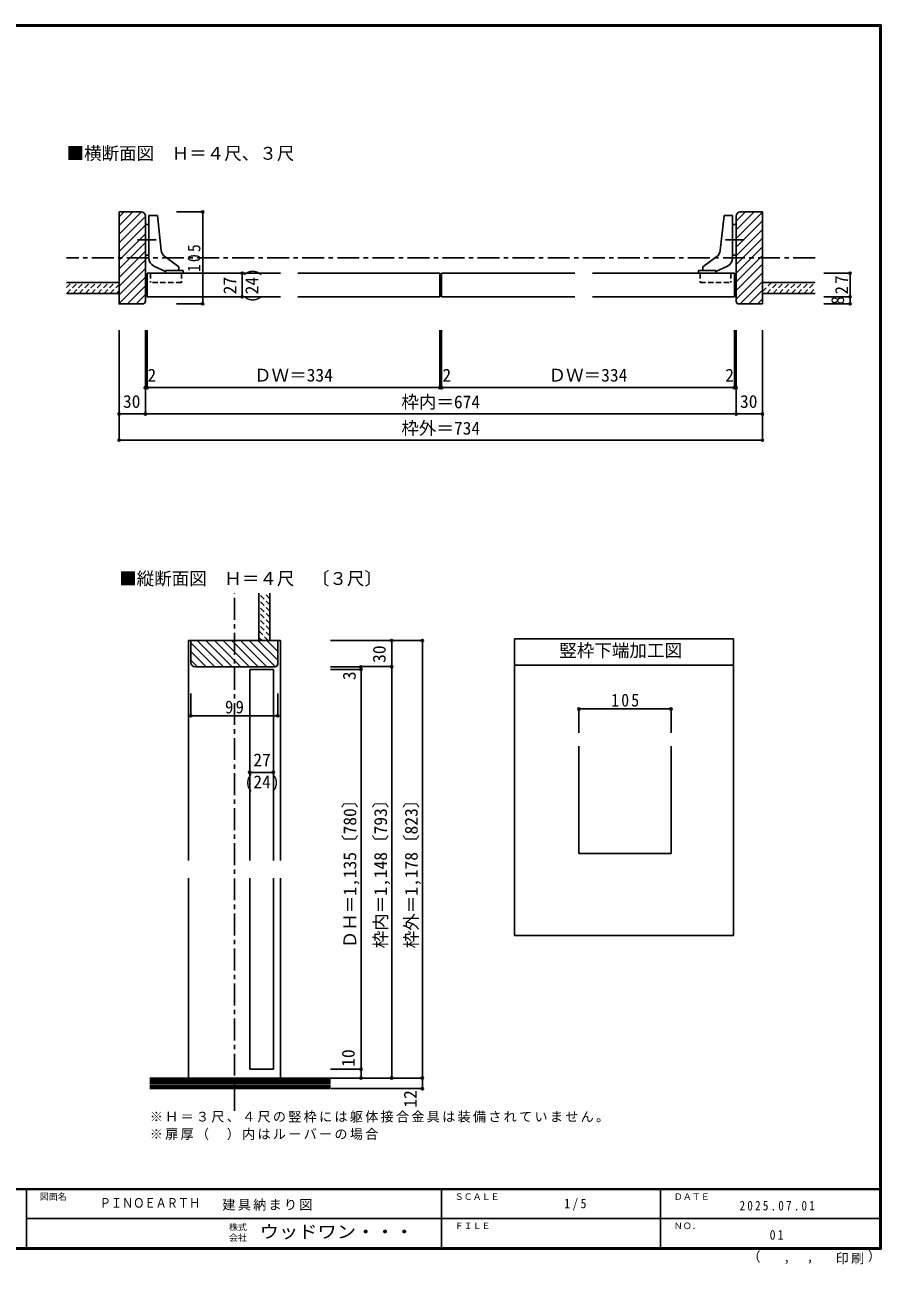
# Model space of a CAD drawing. Units: millimetres at full size, sheet at 1:5. Extents: x -973 to 977, y -718 to 696.
# Drawn here: x 0 to 977, y -718 to 696 of the extents above; entities that cross this region are included whole.
import ezdxf
from ezdxf.enums import TextEntityAlignment as Align

# ---------------------------------------------------------------- set-up
doc = ezdxf.new("R2010")
doc.units = ezdxf.units.MM
doc.header["$LTSCALE"] = 5
doc.header["$PDMODE"] = 32
doc.header["$PDSIZE"] = 2.5
doc.linetypes.add('CHAIN1', pattern=[8, 5, -1, 1, -1])
doc.linetypes.add('DASHED1', pattern=[1.8, 1.2, -0.6])
for name, color, linetype in [('0-0_補助線', 3, 'Continuous'), ('0-1_通り芯', 4, 'CHAIN1'), ('0-3_仕上げ', 2, 'Continuous'), ('0-4_枠', 3, 'Continuous'), ('0-6_扉', 6, 'Continuous'), ('0-7_金物', 7, 'Continuous'), ('0-A_文字', 7, 'Continuous'), ('0-B_寸法', 7, 'Continuous'), ('0-C_ハッチ', 4, 'Continuous'), ('F-1_枠', 6, 'Continuous'), ('F-A_文字', 7, 'Continuous')]:
    doc.layers.add(name, color=color, linetype=linetype)
doc.styles.add('ＭＳ ゴシック', font='')
doc.styles.get('ＭＳ ゴシック').set_extended_font_data('MS Gothic')

msp = doc.modelspace()

# ---------------------------------------------------------------- linework, layer by layer
at = {"layer": '0-0_補助線'}
for p, q in [((558.146, -4.5), (808.146, -4.5)), ((558.146, -343.005), (558.146, -4.5)), ((808.146, -343.005), (808.146, -4.5)), ((558.146, -34.5), (808.146, -34.5)), ((631.831, -127.109), (631.831, -249.475)), ((736.831, -127.109), (736.831, -249.475)), ((631.831, -249.475), (736.831, -249.475)), ((808.146, -343.005), (558.146, -343.005))]:
    msp.add_line(p, q, dxfattribs=at)
at = {"layer": '0-0_補助線', "color": 4}
for p, q in [((631.831, -84.488), (736.831, -84.488)), ((631.831, -84.488), (631.831, -111.621)), ((736.831, -84.488), (736.831, -111.621))]:
    msp.add_line(p, q, dxfattribs=at)
at = {"layer": '0-0_補助線', "color": 7}
for p in [(631.831, -84.488), (736.831, -84.488)]:
    msp.add_point(p, dxfattribs=at)
at = {"layer": '0-1_通り芯'}
for p, q in [((901.146, 430), (47.146, 430)), ((238.646, -542.728), (238.646, 47.5))]:
    msp.add_line(p, q, dxfattribs=at)
at = {"layer": '0-3_仕上げ'}
for p, q in [((107.146, 402), (47.146, 402)), ((841.146, 402), (901.146, 402)), ((107.146, 389.5), (47.146, 389.5)), ((841.146, 389.5), (901.146, 389.5)), ((266.646, -6.5), (266.646, 47.5)), ((279.146, -6.5), (279.146, 47.5)), ((266.646, -6.5), (279.146, -6.5)), ((142.146, -505.5), (348.146, -505.5)), ((142.146, -517.5), (348.146, -517.5))]:
    msp.add_line(p, q, dxfattribs=at)
at = {"layer": '0-3_仕上げ', "color": 7}
for p, q in [((348.146, -507.5), (142.146, -507.5)), ((348.146, -509.5), (142.146, -509.5)), ((348.146, -511.5), (142.146, -511.5)), ((348.146, -513.5), (142.146, -513.5)), ((348.146, -515.5), (142.146, -515.5))]:
    msp.add_line(p, q, dxfattribs=at)
at = {"layer": '0-4_枠'}
for p, q in [((132.146, 482.5), (107.146, 482.5)), ((841.146, 482.5), (816.146, 482.5)), ((841.146, 377.5), (841.146, 482.5)), ((137.146, 477.5), (137.146, 380.5)), ((811.146, 477.5), (811.146, 380.5)), ((841.146, 377.5), (814.146, 377.5)), ((288.146, -6.5), (189.146, -6.5)), ((189.146, -31.5), (189.146, -6.5)), ((288.146, -6.5), (288.146, -33.5)), ((194.146, -36.5), (285.146, -36.5))]:
    msp.add_line(p, q, dxfattribs=at)
at = {"layer": '0-4_枠', "color": 4}
for p, q in [((202.146, -6.5), (186.146, -6.5)), ((186.146, -257.5), (186.146, -6.5)), ((288.146, -6.5), (291.146, -6.5)), ((291.146, -257.5), (291.146, -6.5)), ((186.146, -505.5), (186.146, -277.5)), ((291.146, -505.5), (291.146, -277.5))]:
    msp.add_line(p, q, dxfattribs=at)
at = {"layer": '0-4_枠'}
msp.add_lwpolyline([(134.146, 377.5), (107.146, 377.5), (107.146, 482.5)], dxfattribs=at)
for centre, radius, start, end in [((132.146, 477.5), 5, 0, 90), ((816.146, 477.5), 5, 90, 180), ((134.146, 380.5), 3, 270, 0), ((814.146, 380.5), 3, 180, 270), ((194.146, -31.5), 5, 180, 270), ((285.146, -33.5), 3, 270, 0)]:
    msp.add_arc(centre, radius, start, end, dxfattribs=at)
at = {"layer": '0-6_扉'}
for p, q in [((139.146, 412.5), (139.146, 385.5)), ((139.146, 412.5), (291.146, 412.5)), ((475.146, 412.5), (475.146, 385.5)), ((475.146, 412.5), (627.146, 412.5)), ((647.146, 412.5), (809.146, 412.5)), ((809.146, 412.5), (809.146, 385.5)), ((139.146, 385.5), (291.146, 385.5)), ((311.146, 385.5), (473.146, 385.5)), ((475.146, 385.5), (627.146, 385.5)), ((647.146, 385.5), (809.146, 385.5)), ((283.146, -39.5), (256.146, -39.5)), ((256.146, -39.5), (256.146, -257.5)), ((283.146, -39.5), (283.146, -257.5)), ((256.146, -277.5), (256.146, -495.5)), ((283.146, -277.5), (283.146, -495.5)), ((256.146, -495.5), (283.146, -495.5))]:
    msp.add_line(p, q, dxfattribs=at)
msp.add_lwpolyline([(311.146, 412.5), (473.146, 412.5), (473.146, 385.5)], dxfattribs=at)
at = {"layer": '0-7_金物'}
for p, q in [((141.146, 468), (137.146, 468)), ((150.876, 478.5), (141.146, 478.5)), ((141.146, 429.771), (141.146, 478.5)), ((155.245, 438.351), (150.876, 478.5)), ((793.047, 438.351), (797.416, 478.5)), ((797.416, 478.5), (807.146, 478.5)), ((807.146, 429.771), (807.146, 478.5)), ((807.146, 468), (811.146, 468)), ((141.146, 433), (137.146, 433)), ((159.251, 431.385), (175.146, 419.661)), ((789.042, 431.385), (773.146, 419.661)), ((807.146, 433), (811.146, 433)), ((146.931, 420.703), (160.146, 414.561)), ((160.146, 415.5), (180.146, 415.5)), ((160.146, 415.5), (160.146, 412.5)), ((175.146, 415.5), (175.146, 419.661)), ((180.146, 415.5), (180.146, 412.5)), ((768.146, 415.5), (768.146, 412.5)), ((788.146, 415.5), (768.146, 415.5)), ((773.146, 415.5), (773.146, 419.661)), ((801.361, 420.703), (788.146, 414.561)), ((788.146, 415.5), (788.146, 412.5))]:
    msp.add_line(p, q, dxfattribs=at)
at = {"layer": '0-7_金物', "linetype": 'CHAIN1'}
for p, q in [((149.38, 450.5), (127.962, 450.5)), ((798.912, 450.5), (820.33, 450.5))]:
    msp.add_line(p, q, dxfattribs=at)
at = {"layer": '0-7_金物', "linetype": 'DASHED1'}
for p, q in [((143.146, 412.5), (143.146, 402)), ((805.146, 412.5), (805.146, 402))]:
    msp.add_line(p, q, dxfattribs=at)
for points in [[(178.146, 412.5), (178.146, 402), (143.146, 402)], [(770.146, 412.5), (770.146, 402), (805.146, 402)]]:
    msp.add_lwpolyline(points, dxfattribs=at)
at = {"layer": '0-7_金物'}
for centre, start, end in [((165.187, 439.433), 186.21051, 233.58794), ((783.106, 439.433), 306.41206, 353.78949), ((151.146, 429.771), 180, 245.07153), ((797.146, 429.771), 294.92847, 0)]:
    msp.add_arc(centre, 10, start, end, dxfattribs=at)
at = {"layer": '0-B_寸法', "color": 4}
for p, q in [((202.581, 482.5), (172.581, 482.5)), ((202.581, 482.5), (202.581, 377.5)), ((235.825, 412.5), (247.719, 412.5)), ((247.719, 412.5), (247.719, 385.5)), ((941.146, 412.5), (911.146, 412.5)), ((941.146, 385.5), (941.146, 412.5)), ((235.825, 385.5), (247.719, 385.5)), ((941.146, 385.5), (911.146, 385.5)), ((941.146, 377.5), (941.146, 385.5)), ((202.581, 377.5), (172.581, 377.5)), ((941.146, 377.5), (911.146, 377.5)), ((107.146, 222), (107.146, 347.5)), ((137.146, 347.5), (137.146, 252)), ((139.146, 282), (139.146, 347.5)), ((473.146, 282), (473.146, 347.5)), ((475.146, 282), (475.146, 347.5)), ((809.146, 282), (809.146, 347.5)), ((811.146, 347.5), (811.146, 252)), ((841.146, 347.5), (841.146, 222)), ((811.146, 282), (811.146, 337)), ((811.146, 282), (137.146, 282)), ((107.146, 252), (841.146, 252)), ((107.146, 222), (841.146, 222)), ((348.146, -6.5), (453.146, -6.5)), ((453.146, -6.5), (362.146, -6.5)), ((418.146, -6.5), (418.146, -505.5)), ((453.146, -517.5), (453.146, -6.5)), ((348.146, -36.5), (383.146, -36.5)), ((348.146, -39.5), (383.146, -39.5)), ((383.146, -36.174), (418.146, -36.174)), ((383.146, -505.5), (383.146, -36.5)), ((189.146, -92.331), (189.146, -66.96)), ((288.146, -92.331), (288.146, -66.96)), ((288.146, -92.331), (189.146, -92.331)), ((256.146, -145.929), (256.146, -156.844)), ((348.146, -495.5), (383.146, -495.5)), ((348.146, -505.5), (453.146, -505.5)), ((383.146, -505.5), (418.146, -505.5)), ((349.052, -517.5), (453.146, -517.5))]:
    msp.add_line(p, q, dxfattribs=at)
msp.add_lwpolyline([(283.146, -145.929), (283.146, -156.844), (256.146, -156.844)], dxfattribs=at)
at = {"layer": '0-B_寸法'}
for p in [(202.581, 482.5), (247.719, 412.5), (941.146, 412.5), (247.719, 385.5), (941.146, 385.5), (202.581, 377.5), (941.146, 377.5), (137.146, 282), (139.146, 282), (473.146, 282), (475.146, 282), (809.146, 282), (811.146, 282), (107.146, 252), (137.146, 252), (811.146, 252), (841.146, 252), (107.146, 222), (107.146, 222), (841.146, 222), (841.146, 222), (418.146, -6.5), (453.146, -6.5), (383.146, -36.5), (383.146, -39.5), (418.146, -36.174), (189.146, -92.331), (288.146, -92.331), (256.146, -156.844), (283.146, -156.844), (383.146, -495.5), (383.146, -505.5), (418.146, -505.5), (418.146, -505.5), (453.146, -505.5), (453.146, -505.5), (453.146, -517.5)]:
    msp.add_point(p, dxfattribs=at)
at = {"layer": '0-C_ハッチ'}
for p, q in [((107.146, 457.051), (132.595, 482.5)), ((107.146, 466.951), (122.696, 482.5)), ((107.146, 476.85), (112.796, 482.5)), ((811.146, 461.975), (831.672, 482.5)), ((811.146, 471.874), (821.772, 482.5)), ((811.146, 452.075), (841.146, 482.075)), ((107.146, 447.152), (137.146, 477.152)), ((107.146, 437.252), (137.146, 467.252)), ((811.146, 442.176), (841.146, 472.176)), ((107.146, 427.353), (137.146, 457.353)), ((811.146, 432.276), (841.146, 462.276)), ((811.146, 422.377), (841.146, 452.377)), ((107.146, 417.453), (137.146, 447.453)), ((811.146, 412.477), (841.146, 442.477)), ((107.146, 407.554), (137.146, 437.554)), ((137.146, 427.654), (107.146, 397.654)), ((811.146, 402.578), (841.146, 432.578)), ((137.146, 417.755), (107.146, 387.755)), ((811.146, 392.678), (841.146, 422.678)), ((811.146, 382.779), (841.146, 412.779)), ((137.146, 407.855), (107.146, 377.855)), ((116.691, 377.5), (137.146, 397.956)), ((815.767, 377.5), (841.146, 402.879)), ((126.59, 377.5), (137.146, 388.056)), ((825.666, 377.5), (841.146, 392.98)), ((835.566, 377.5), (841.146, 383.08)), ((216.418, -36.5), (189.146, -9.228)), ((226.318, -36.5), (196.318, -6.5)), ((236.217, -36.5), (206.217, -6.5)), ((246.117, -36.5), (216.117, -6.5)), ((256.016, -36.5), (226.016, -6.5)), ((265.916, -36.5), (235.916, -6.5)), ((275.815, -36.5), (245.815, -6.5)), ((285.715, -36.5), (255.715, -6.5)), ((288.146, -29.032), (265.614, -6.5)), ((288.146, -19.133), (275.514, -6.5)), ((206.519, -36.5), (189.146, -19.128)), ((196.619, -36.5), (189.146, -29.027))]:
    msp.add_line(p, q, dxfattribs=at)
at = {"layer": '0-C_ハッチ', "linetype": 'DASHED1'}
for p, q in [((47.146, 396.221), (52.925, 402)), ((47.496, 389.5), (59.996, 402)), ((54.567, 389.5), (67.067, 402)), ((61.638, 389.5), (74.138, 402)), ((68.709, 389.5), (81.209, 402)), ((75.78, 389.5), (88.28, 402)), ((82.851, 389.5), (95.351, 402)), ((89.922, 389.5), (102.422, 402)), ((96.993, 389.5), (107.146, 399.653)), ((841.146, 391.574), (851.573, 402)), ((846.144, 389.5), (858.644, 402)), ((853.215, 389.5), (865.715, 402)), ((860.286, 389.5), (872.786, 402)), ((867.357, 389.5), (879.857, 402)), ((874.428, 389.5), (886.928, 402)), ((881.499, 389.5), (893.999, 402)), ((888.57, 389.5), (901.07, 402)), ((104.065, 389.5), (107.146, 392.581)), ((895.641, 389.5), (901.146, 395.005)), ((279.146, 34.16), (266.646, 46.66)), ((279.146, 41.231), (272.877, 47.5)), ((279.146, 27.089), (266.646, 39.588)), ((279.146, 20.018), (266.646, 32.517)), ((279.146, 12.946), (266.646, 25.446)), ((279.146, 5.875), (266.646, 18.375)), ((279.146, -1.196), (266.646, 11.304)), ((277.38, -6.5), (266.646, 4.233)), ((270.309, -6.5), (266.646, -2.838))]:
    msp.add_line(p, q, dxfattribs=at)
at = {"layer": 'F-1_枠'}
for p, q in [((-973.347, 695.833), (976.653, 695.833)), ((-973.347, 695), (976.653, 695)), ((-973.347, 694.167), (976.653, 694.167)), ((974.986, 695.833), (974.986, -700.833)), ((975.82, 695.833), (975.82, -700.833)), ((976.653, 695.833), (976.653, -700.833)), ((976.653, -631.667), (-973.347, -631.667)), ((976.653, -632.5), (-973.347, -632.5)), ((1.653, -632.5), (1.653, -699.167)), ((474.986, -632.5), (474.986, -699.167)), ((724.986, -632.5), (724.986, -699.167)), ((1.653, -665.833), (974.986, -665.834)), ((976.653, -699.167), (-973.347, -699.167)), ((976.653, -700), (-973.347, -700)), ((976.653, -700.833), (-973.347, -700.833))]:
    msp.add_line(p, q, dxfattribs=at)

# ---------------------------------------------------------------- texts
at = {"layer": '0-0_補助線', "color": 7, "style": 'ＭＳ ゴシック'}
msp.add_text('竪枠下端加工図', height=14.66, dxfattribs=at).set_placement((609.396, -29.5), align=Align.BOTTOM_LEFT)
at = {"layer": '0-0_補助線', "color": 7, "insert": (668.641, -81.988), "char_height": 14.66, "attachment_point": 7, "style": 'ＭＳ ゴシック'}
msp.add_mtext('\\T1.27;\\W0.9;105', dxfattribs=at)
at = {"layer": '0-A_文字', "style": 'ＭＳ ゴシック'}
msp.add_text('■横断面図\u3000Ｈ＝４尺、３尺', height=14.66, dxfattribs=at).set_placement((47.146, 537.5), align=Align.BOTTOM_LEFT)
at = {"layer": '0-A_文字', "char_height": 11, "attachment_point": 7, "style": 'ＭＳ ゴシック'}
for s, insert in [('\\T1.17;※Ｈ＝３尺、４尺の竪枠には躯体接合金具は装備されていません。', (142.146, -556.279)), ('\\T1.17;※扉厚（\u3000）内はルーバーの場合', (142.146, -576.279))]:
    msp.add_mtext(s, dxfattribs=dict(at, insert=insert))
at = {"layer": '0-B_寸法', "style": 'ＭＳ ゴシック'}
for s, p in [('(24)', (270.219, 378.375)), ('27', (245.219, 388.375)), ('8', (938.646, 376.5)), ('30', (415.646, -31.962)), ('3', (381.477, -51.698)), ('ＤＨ＝1,135〔780〕', (382.169, -357.5)), ('枠内＝1,148〔793〕', (417.169, -357.5)), ('枠外＝1,178〔823〕', (452.169, -357.5)), ('10', (380.267, -492.645)), ('12', (451.106, -539.262))]:
    msp.add_text(s, height=14.66, rotation=90, dxfattribs=at).set_placement(p, align=Align.BOTTOM_LEFT)
for s, p in [('2', (139.433, 284.5)), ('ＤＷ＝334', (261.146, 284.5)), ('2', (476.008, 284.5)), ('ＤＷ＝334', (597.146, 284.5)), ('2', (798.705, 284.5)), ('30', (111.521, 254.5)), ('枠内＝674', (429.146, 254)), ('30', (815.521, 254.5)), ('枠外＝734', (429.146, 224)), ('■縦断面図\u3000Ｈ＝４尺\u3000〔３尺〕', (107.146, 52.5)), ('27', (260.271, -154.344)), ('(24)', (250.271, -179.344))]:
    msp.add_text(s, height=14.66, dxfattribs=at).set_placement(p, align=Align.BOTTOM_LEFT)
at = {"layer": '0-B_寸法', "char_height": 14.66, "attachment_point": 7, "rotation": 90, "style": 'ＭＳ ゴシック'}
for s, insert in [('\\T1.27;\\W0.9;105', (200.081, 413.75)), ('\\T1.27;\\W0.95;27', (938.646, 388.375))]:
    msp.add_mtext(s, dxfattribs=dict(at, insert=insert))
at = {"layer": '0-B_寸法', "insert": (228.021, -89.831), "char_height": 14.66, "attachment_point": 7, "style": 'ＭＳ ゴシック'}
msp.add_mtext('\\T1.27;\\W0.95;99', dxfattribs=at)
at = {"layer": 'F-A_文字', "style": 'ＭＳ ゴシック'}
for s, height, p in [('図面名', 7.331, (16.653, -646.667)), ('ＳＣＡＬＥ', 7.331, (489.986, -646.667)), ('ＤＡＴＥ', 7.331, (739.986, -646.667)), ('株式', 7.331, (232.486, -681.5)), ('ＦＩＬＥ', 7.331, (489.986, -680)), ('ＮＯ．', 7.331, (739.986, -680.001)), ('会社', 7.331, (232.486, -693.5)), ('（', 11, (823.992, -718.052)), ('）', 11, (961.387, -717.355)), (',', 11, (865.199, -718.052)), (',', 11, (891.686, -717.588))]:
    msp.add_text(s, height=height, dxfattribs=at).set_placement(p, align=Align.BOTTOM_LEFT)
for s, height, width, p in [('ＰＩＮＯＥＡＲＴＨ', 11, 0.85, (84.986, -656.667)), ('ウッドワン・・・', 14.66, 1.1, (267.486, -692.5))]:
    msp.add_text(s, height=height, dxfattribs=dict(at, width=width)).set_placement(p, align=Align.BOTTOM_LEFT)
at = {"layer": 'F-A_文字', "char_height": 11, "attachment_point": 7, "style": 'ＭＳ ゴシック'}
for s, insert in [('\\T1.17;建具納まり図', (224.986, -656.667)), ('\\T1.38;\\W0.9;1/5', (614.986, -656.667)), ('\\T1.39;\\W0.85;2025.07.01', (814.986, -656.667)), ('\\T1.36;\\W0.9;01', (849.361, -690.001)), ('\\T1.17;印刷', (924.678, -717.82))]:
    msp.add_mtext(s, dxfattribs=dict(at, insert=insert))

doc.saveas('drawing.dxf')
